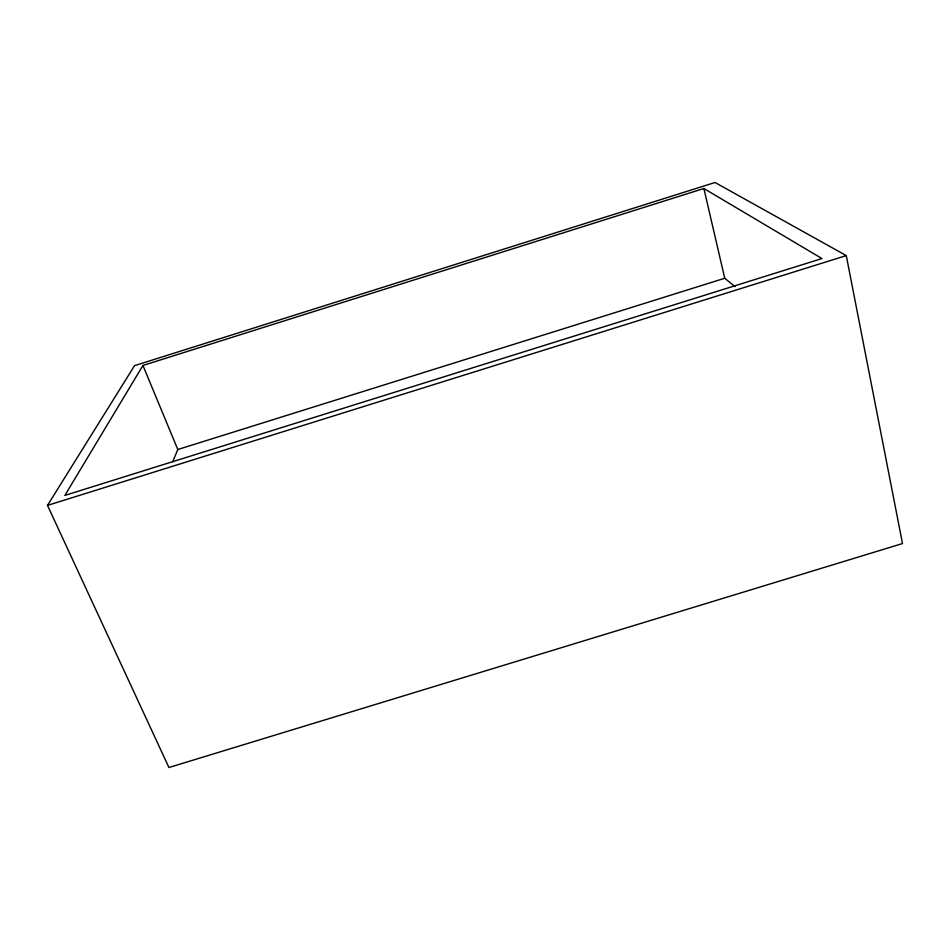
<?xml version="1.0" encoding="UTF-8"?>
<svg xmlns="http://www.w3.org/2000/svg" width="950" height="950" viewBox="0 0 950 950"><rect width="100%" height="100%" fill="white"/><g stroke="black" fill="none" stroke-linecap="round" stroke-linejoin="round"><path stroke-width="1.43" d="M172.722 461.759L177.804 449.516L142.939 365.465L703.879 188.504L821.952 258.554L64.861 495.413L142.939 365.465M47.5 505.4L134.532 365.655L715.018 182.495L846.272 255.598L902.5 543.554L168.934 767.505L47.5 505.4L846.272 255.598M177.804 449.516L724.743 278.267L735.027 286.603M703.879 188.504L724.743 278.267"/></g></svg>
